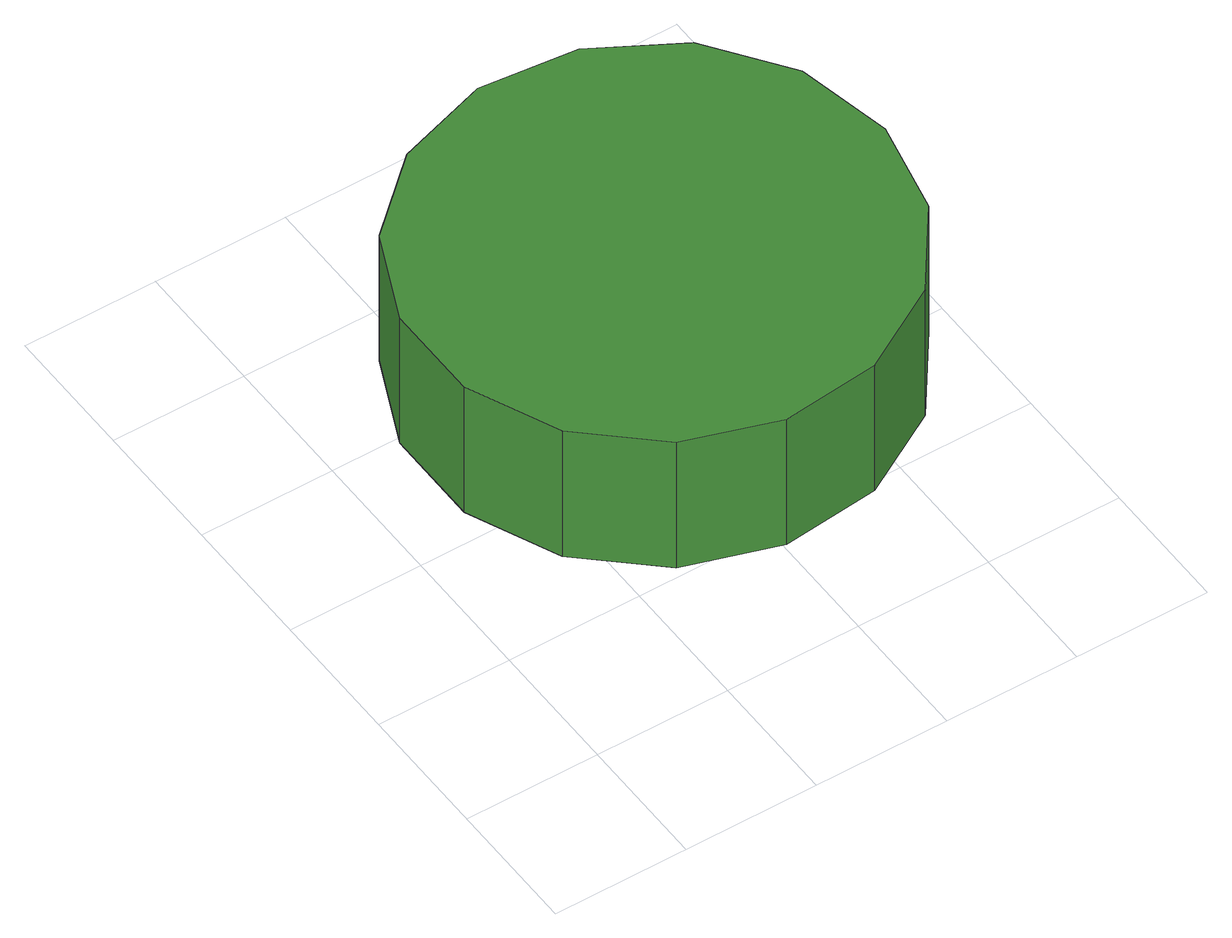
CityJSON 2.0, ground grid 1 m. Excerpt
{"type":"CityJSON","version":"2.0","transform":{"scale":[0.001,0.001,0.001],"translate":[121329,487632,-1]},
"CityObjects":{
"tree1":{"type":"SolitaryVegetationObject","attributes":{"function":"something"},"geometry":[{"type":"MultiSurface","lod":"1","boundaries":[[[0,1,2,3,4,5,6,7,8,9,10,11,12,13,14]],[[15,16,17,18,19,20,21,22,23,24,25,26,27,28,29]],[[0,29,28,1]],[[1,28,27,2]],[[2,27,26,3]],[[3,26,25,4]],[[4,25,24,5]],[[5,24,23,6]],[[6,23,22,7]],[[7,22,21,8]],[[8,21,20,9]],[[9,20,19,10]],[[10,19,18,11]],[[11,18,17,12]],[[12,17,16,13]],[[13,16,15,14]],[[14,15,29,0]]]}]}
},
"vertices":[
[3970,2595,1877],[3818,3309,1877],[3388,3901,1877],[2755,4266,1877],[2028,4343,1877],[1333,4117,1877],[790,3628,1877],[493,2960,1877],[493,2229,1877],[790,1561,1877],[1333,1072,1877],[2028,847,1877],[2755,923,1877],[3388,1288,1877],[3818,1880,1877],[3818,1880,721],[3388,1288,721],[2755,923,721],[2028,847,721],[1333,1072,721],[790,1561,721],[493,2229,721],[493,2960,721],[790,3628,721],[1333,4117,721],[2028,4343,721],[2755,4266,721],[3388,3901,721],[3818,3309,721],[3970,2595,721]
]}
